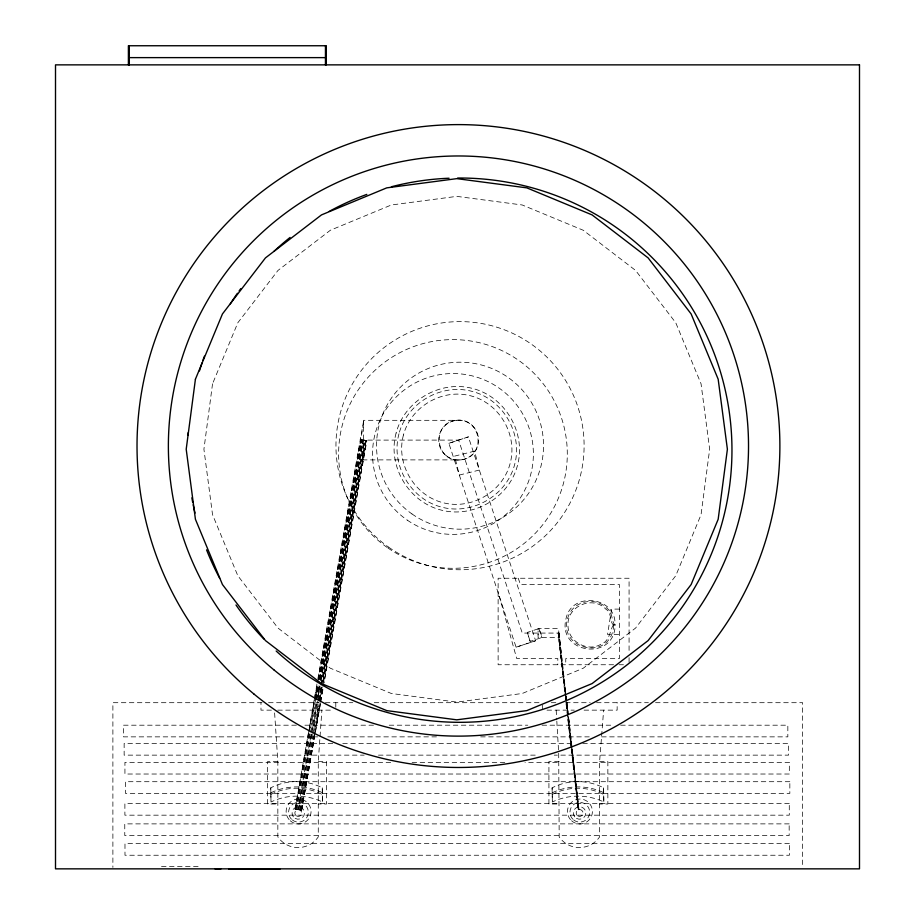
<?xml version="1.0" encoding="UTF-8"?>
<svg xmlns="http://www.w3.org/2000/svg" width="915" height="915" viewBox="0 0 915 915"><rect width="100%" height="100%" fill="white"/><g stroke="black" fill="none" stroke-linecap="round" stroke-linejoin="round"><path stroke-width="0.69" stroke-dasharray="4.58 3.43" d="M538.089 634.964L538.089 633.843M538.089 632.311L538.089 631.178M321.085 680.325L363.484 440.104L458.632 440.104L522.259 633.077L558.47 633.077L558.47 632.311M558.47 633.843L558.974 633.008L566.065 695.194M274.614 712.922L277.84 761.566L277.84 836.905A24.499 24.499 0 0 0 318.271 836.905L318.271 761.566L319.941 737.936M320.033 736.552L321.897 710.143M558.699 753.228L559.179 836.905A24.499 24.499 0 0 0 599.611 836.905L599.611 761.566L603.637 710.143M613.748 624.865C611.552 664.279 551.962 648.312 569.759 613.073C576.988 600 596.477 597.438 606.851 608.189C612.821 611.586 611.437 621.845 614.937 624.934C616.962 597.118 572.024 590.678 566.076 618.391C556.778 654.019 614.857 661.682 615.143 624.899M316.933 684.031L295.122 809.18L297.855 809.695L311.249 733.807M317.94 678.427L363.484 421.575M295.122 809.18L316.967 685.095M317.94 679.891L363.484 424.091M295.568 809.272L308.973 733.384M309.213 731.977L317.402 685.163M318.397 679.982L360.75 439.589L363.484 440.161M315.549 699.289L318.02 685.255M319.015 679.651L361.368 439.68M296.208 809.398L309.602 733.51M310.597 727.894L318.043 685.724M319.278 678.701L361.448 439.795L360.11 439.52L360.75 439.589M316.316 699.415L318.786 685.392M319.781 679.776L362.134 439.806M296.986 809.546L310.379 733.658M310.631 732.252L316.087 701.336M316.338 699.929L319.06 684.466M320.056 678.85L362.226 439.932L361.448 439.795M317.173 699.563L319.392 686.936M320.639 679.925L362.992 439.955M311.489 732.4L316.945 701.485M317.94 695.869L319.678 686.033M320.673 680.405L363.083 440.092L362.226 439.932M298.267 809.569L312.152 730.902M312.404 729.495L317.86 698.591M318.111 697.184L320.09 685.941M312.141 733.967L298.736 809.855L301.63 810.313L314.543 737.101M312.381 732.56L317.837 701.645M318.088 700.238L320.536 685.655M320.822 684.775L363.884 440.115L366.858 440.687L324.242 682.247M318.923 699.884L321.394 685.85M321.645 684.454L364.742 440.275M299.594 810.004L312.724 735.649M312.964 734.242L318.66 701.977M318.912 700.57L321.382 686.547M321.634 685.141L364.833 440.401L366.869 440.71M319.701 700.021L321.92 687.405M322.915 681.801L365.52 440.412M300.36 810.13L313.479 735.797M314.474 730.193L319.175 703.543M320.159 697.928L322.149 686.707M323.132 681.103L365.6 440.527M300.978 810.232L314.131 735.751M314.371 734.345L319.827 703.429M320.078 702.022L322.572 687.508M323.555 682.35L366.16 440.538M301.412 810.29L314.577 735.74M314.817 734.333L320.284 703.383M320.536 701.977L323.029 687.588M323.269 686.181L366.618 440.63M301.618 810.301L315.046 733.533M315.286 732.137L320.284 703.852M315.538 731.508L320.502 703.315M320.753 701.954L323.235 687.828M319.655 707.432L317.391 710.749L317.997 716.788M527.315 632.414L530.174 641.392L541.886 637.515L540.879 633.477L538.924 628.582L527.315 632.414L530.174 641.392M538.924 628.582L541.794 637.561M448.865 443.329L468.389 436.878L535.618 640.74L523.837 644.663L516.083 647.18L448.865 443.329L468.389 436.878M516.083 647.18L535.618 640.74M456.368 420.317C430.656 422.982 435.231 463.082 460.885 459.89C486.597 457.226 482.033 417.126 456.368 420.317L363.484 420.317L363.484 459.89L460.885 459.89M571.257 749.042L578.223 809.741L579.607 809.569M558.47 633.477L558.47 637.561L538.089 637.561L538.089 628.582L558.47 628.582L578.772 809.695L572.23 748.87M579.115 809.649L578.223 809.741M558.516 633.088L565.779 695.24M614.96 624.922L613.382 624.854L614.445 624.842M578.806 809.661L571.841 748.905M613.405 624.842C610.111 629.669 609.745 641.324 601.269 644.08C587.304 652.704 567.483 641.255 567.975 624.854C567.243 605.89 592.989 595.23 605.867 609.173C611.849 611.998 609.687 622.429 613.405 624.956M498.126 596.408L499.327 596.408L516.723 658.548L557.818 658.548L557.818 664.748M619.421 609.104L611.586 609.104L607.56 634.45L619.421 634.45M613.599 664.748L498.126 664.748L498.126 578.246L629.074 578.246L629.074 651.983M619.112 664.748L623.447 664.748M262.067 702.697L112.888 702.697L112.888 867.431M268.541 702.697L319.083 702.697M325.363 702.697L352.801 702.697M374.212 702.697L539.861 702.697M551.288 702.697L556.423 702.697M565.562 702.697L590.118 702.697M596.511 702.697L648.392 702.697M655.54 702.697L802.627 702.697L802.627 867.431M271.423 710.143L260.981 710.143L260.981 702.697M277.703 710.143L333.026 710.143M546.976 710.143L574.323 710.143M584.09 710.143L617.145 710.143L617.145 702.697M296.334 725.195L123.445 725.195L123.445 736.861L317.757 736.861M304.901 725.195L373.48 725.195M389.195 725.195L527.795 725.195M542.08 725.195L613.519 725.195M620.667 725.195L787.838 725.195L787.838 736.861L599.233 736.861M327.764 736.861L437.782 736.861M480.65 736.861L589.237 736.861M332.751 743.472L124.143 743.472L124.143 755.138L364.181 755.138M342.748 743.472L574.22 743.472M582.786 743.472L788.536 743.472L788.536 755.138L554.216 755.138M378.467 755.138L538.5 755.138M277.84 761.566L267.58 761.566L267.58 804.011L277.84 804.011M318.271 761.566L326.518 761.566L326.518 804.011L318.271 804.011M559.179 761.566L548.92 761.566L548.92 804.011L559.179 804.011M599.611 761.566L607.857 761.566L607.857 804.011L599.611 804.011M390.682 762.355L124.932 762.355L124.932 774.021L789.325 774.021L789.325 762.355L524.993 762.355M412.116 762.355L504.988 762.355M161.498 866.436L199.161 866.436M294.859 809.112L301.493 810.267M363.976 440.252L364.833 440.401M518.245 578.246L520.463 584.536L619.421 584.536L619.421 658.548L565.756 658.548L565.756 664.748M566.236 696.589L566.705 700.844M566.888 702.24L568.329 714.97L566.728 702.251M572.058 747.475L568.501 716.376L571.886 747.498M558.791 633.02L565.893 695.217M566.088 696.601L566.545 700.879M572.081 748.882L579.023 809.672M565.847 696.624L568.043 715.015M568.204 716.434L571.772 747.509M558.287 633.077L565.424 695.331M565.447 696.509L567.677 715.301M567.86 716.514L571.395 747.715M571.452 748.859L578.509 809.729L571.326 748.676M571.269 747.566L558.173 633.088L565.104 695.423M566.076 703.864L571.097 747.646M556.171 710.143L556.743 719.876M556.823 721.26L558.607 751.833M603.603 787.826L603.831 801.986A59.738 59.738 0 0 0 552.34 801.986L552.111 787.826A56.273 56.273 0 0 1 603.603 787.826L603.831 801.986M552.111 787.826L552.34 801.986M322.263 787.826L322.492 801.986A59.738 59.738 0 0 0 271 801.986L270.771 787.826A56.273 56.273 0 0 1 322.263 787.826L322.492 801.986M270.771 787.826L271 801.986M629.074 657.656L629.074 663.329M542.332 705.179L542.332 708.896M335.794 702.697L335.794 708.896M271 792.733A59.738 59.738 0 0 1 322.492 792.733M270.771 794.472A56.273 56.273 0 0 1 322.263 794.472M552.111 794.472A56.273 56.273 0 0 1 603.603 794.472M552.34 792.733A59.738 59.738 0 0 1 603.831 792.733M212.543 383.797L203.919 449.242L212.543 514.688L237.797 575.672L277.988 628.045L330.361 668.236L391.346 693.49L456.791 702.114L522.236 693.49L583.232 668.236L635.593 628.045L675.785 575.672L701.05 514.688L709.663 449.242L701.05 383.797L675.785 322.801L635.593 270.44L583.232 230.248L522.236 204.983L456.791 196.37L391.346 204.983L330.361 230.248L277.988 270.44L237.797 322.801L212.543 383.797M396.126 432.989C387.228 465.403 408.021 501.409 440.538 509.907C472.952 518.805 508.957 498.012 517.455 465.495C526.354 433.081 505.572 397.076 473.044 388.578C440.63 379.679 404.624 400.461 396.126 432.989M398.986 433.756C390.511 464.637 410.32 498.95 441.304 507.047C472.186 515.522 506.498 495.713 514.596 464.728C523.083 433.847 503.273 399.535 472.277 391.437C441.396 382.95 407.084 402.76 398.986 433.756M403.469 434.957C395.646 463.447 413.923 495.095 442.505 502.564C470.996 510.387 502.644 492.11 510.113 463.528C517.936 435.037 499.659 403.389 471.076 395.921C442.585 388.097 410.938 406.374 403.469 434.957M474.611 451.129L454.606 456.128L459.33 475.057L479.334 470.07L474.611 451.129M789.839 781.707L125.447 781.707L125.447 793.374L789.839 793.374L789.839 781.707M789.279 803.507L124.886 803.507L124.886 815.174L789.279 815.174L789.279 803.507M789.165 823.877L124.772 823.877L124.772 835.544L789.165 835.544L789.165 823.877M789.37 843.573L124.978 843.573L124.978 855.239L789.37 855.239L789.37 843.573M411.956 513.944A83.471 83.471 0 0 0 543.167 453.2A83.471 83.471 0 0 0 424.96 369.935A83.471 83.471 0 0 0 411.956 513.944M446.234 455.693A19.913 19.913 0 0 0 478.328 443.043A19.913 19.913 0 0 0 451.324 421.575A19.913 19.913 0 0 0 446.234 455.693M388.578 547.124A124.074 124.074 0 0 0 583.598 456.848A124.074 124.074 0 0 0 407.907 333.094A124.074 124.074 0 0 0 388.578 547.124M290.249 820.766A12.467 12.467 0 0 0 310.791 814.098A12.467 12.467 0 0 0 294.744 799.641A12.467 12.467 0 0 0 290.249 820.766M292.354 819.977A9.859 9.859 0 0 0 308.218 813.675A9.859 9.859 0 0 0 294.824 803.084A9.859 9.859 0 0 0 292.354 819.977M295.145 818.387A6.233 6.233 0 0 0 304.501 813A6.233 6.233 0 0 0 295.156 807.579A6.233 6.233 0 0 0 295.145 818.387M296.551 815.951A3.42 3.42 0 0 0 301.687 813A3.42 3.42 0 0 0 296.563 810.027A3.42 3.42 0 0 0 296.551 815.951M576.484 818.387A6.233 6.233 0 0 0 585.84 813A6.233 6.233 0 0 0 576.496 807.579A6.233 6.233 0 0 0 576.484 818.387M577.891 815.951A3.42 3.42 0 0 0 583.027 813A3.42 3.42 0 0 0 577.903 810.027A3.42 3.42 0 0 0 577.891 815.951M573.694 819.977A9.859 9.859 0 0 0 589.557 813.675A9.859 9.859 0 0 0 576.176 803.084A9.859 9.859 0 0 0 573.694 819.977M571.589 820.766A12.467 12.467 0 0 0 592.131 814.098A12.467 12.467 0 0 0 576.084 799.641A12.467 12.467 0 0 0 571.589 820.766M387.96 548.028A114.341 114.341 0 0 0 566.923 463.219A114.341 114.341 0 0 0 403.995 350.628A114.341 114.341 0 0 0 387.96 548.028M407.244 520.12A80.417 80.417 0 0 0 533.113 460.474A80.417 80.417 0 0 0 418.521 381.292A80.417 80.417 0 0 0 407.244 520.12"/><path stroke-width="1.37" d="M129.107 57.622L325.82 57.622M228.979 869.25L241.125 868.85M241.617 869.25L256.886 869.25M279.91 869.25L257.378 868.85M326.026 64.862L326.026 45.75L128.397 45.75L128.397 64.862M325.82 45.75L325.82 64.862M325.454 45.75L325.454 64.862M220.972 868.85L215.002 868.85M129.301 45.75L129.301 64.862M129.107 45.75L129.107 64.862M128.74 45.75L128.74 64.862M457.626 178.025A272.155 272.155 0 0 1 713.906 547.65A272.155 272.155 0 0 1 276.17 651.023M263.92 639.093A272.155 272.155 0 0 1 235.99 604.998M219.669 578.234A272.155 272.155 0 0 1 206.561 549.846M195.032 513.086A272.155 272.155 0 0 1 193.202 504.817M192.642 502.049A272.155 272.155 0 0 1 191.864 497.851M188.055 435.368A272.155 272.155 0 0 1 188.227 432.543M199.447 370.918A272.155 272.155 0 0 1 202.043 362.855M202.97 360.178A272.155 272.155 0 0 1 204.411 356.164M230.34 303.849A272.155 272.155 0 0 1 237.442 293.257M239.101 290.947A272.155 272.155 0 0 1 240.782 288.637M273.962 251.351A272.155 272.155 0 0 1 290.055 237.454M329.263 211.376A272.155 272.155 0 0 1 366.835 194.392M391.391 186.763A272.155 272.155 0 0 1 449.071 178.231M195.421 379.21L186.203 449.242L195.421 519.274L222.448 584.536L265.453 640.58L321.497 683.585L386.759 710.612L456.791 719.831L526.823 710.612L592.085 683.585L648.129 640.58L691.134 584.536L718.172 519.274L727.391 449.242L718.172 379.21L691.134 313.948L648.129 257.904L592.085 214.899L526.823 187.861L456.791 178.642L386.759 187.861L321.497 214.899L265.453 257.904L222.448 313.948L195.421 379.21M859.494 64.862L55.506 64.862L55.506 868.85L859.494 868.85L859.494 64.862M253.832 693.936A321.44 321.44 0 0 0 775.44 499.304A321.44 321.44 0 0 0 346.076 144.89A321.44 321.44 0 0 0 253.832 693.936M273.791 669.757A290.078 290.078 0 0 0 744.513 494.111A290.078 290.078 0 0 0 357.044 174.273A290.078 290.078 0 0 0 273.791 669.757"/></g></svg>
